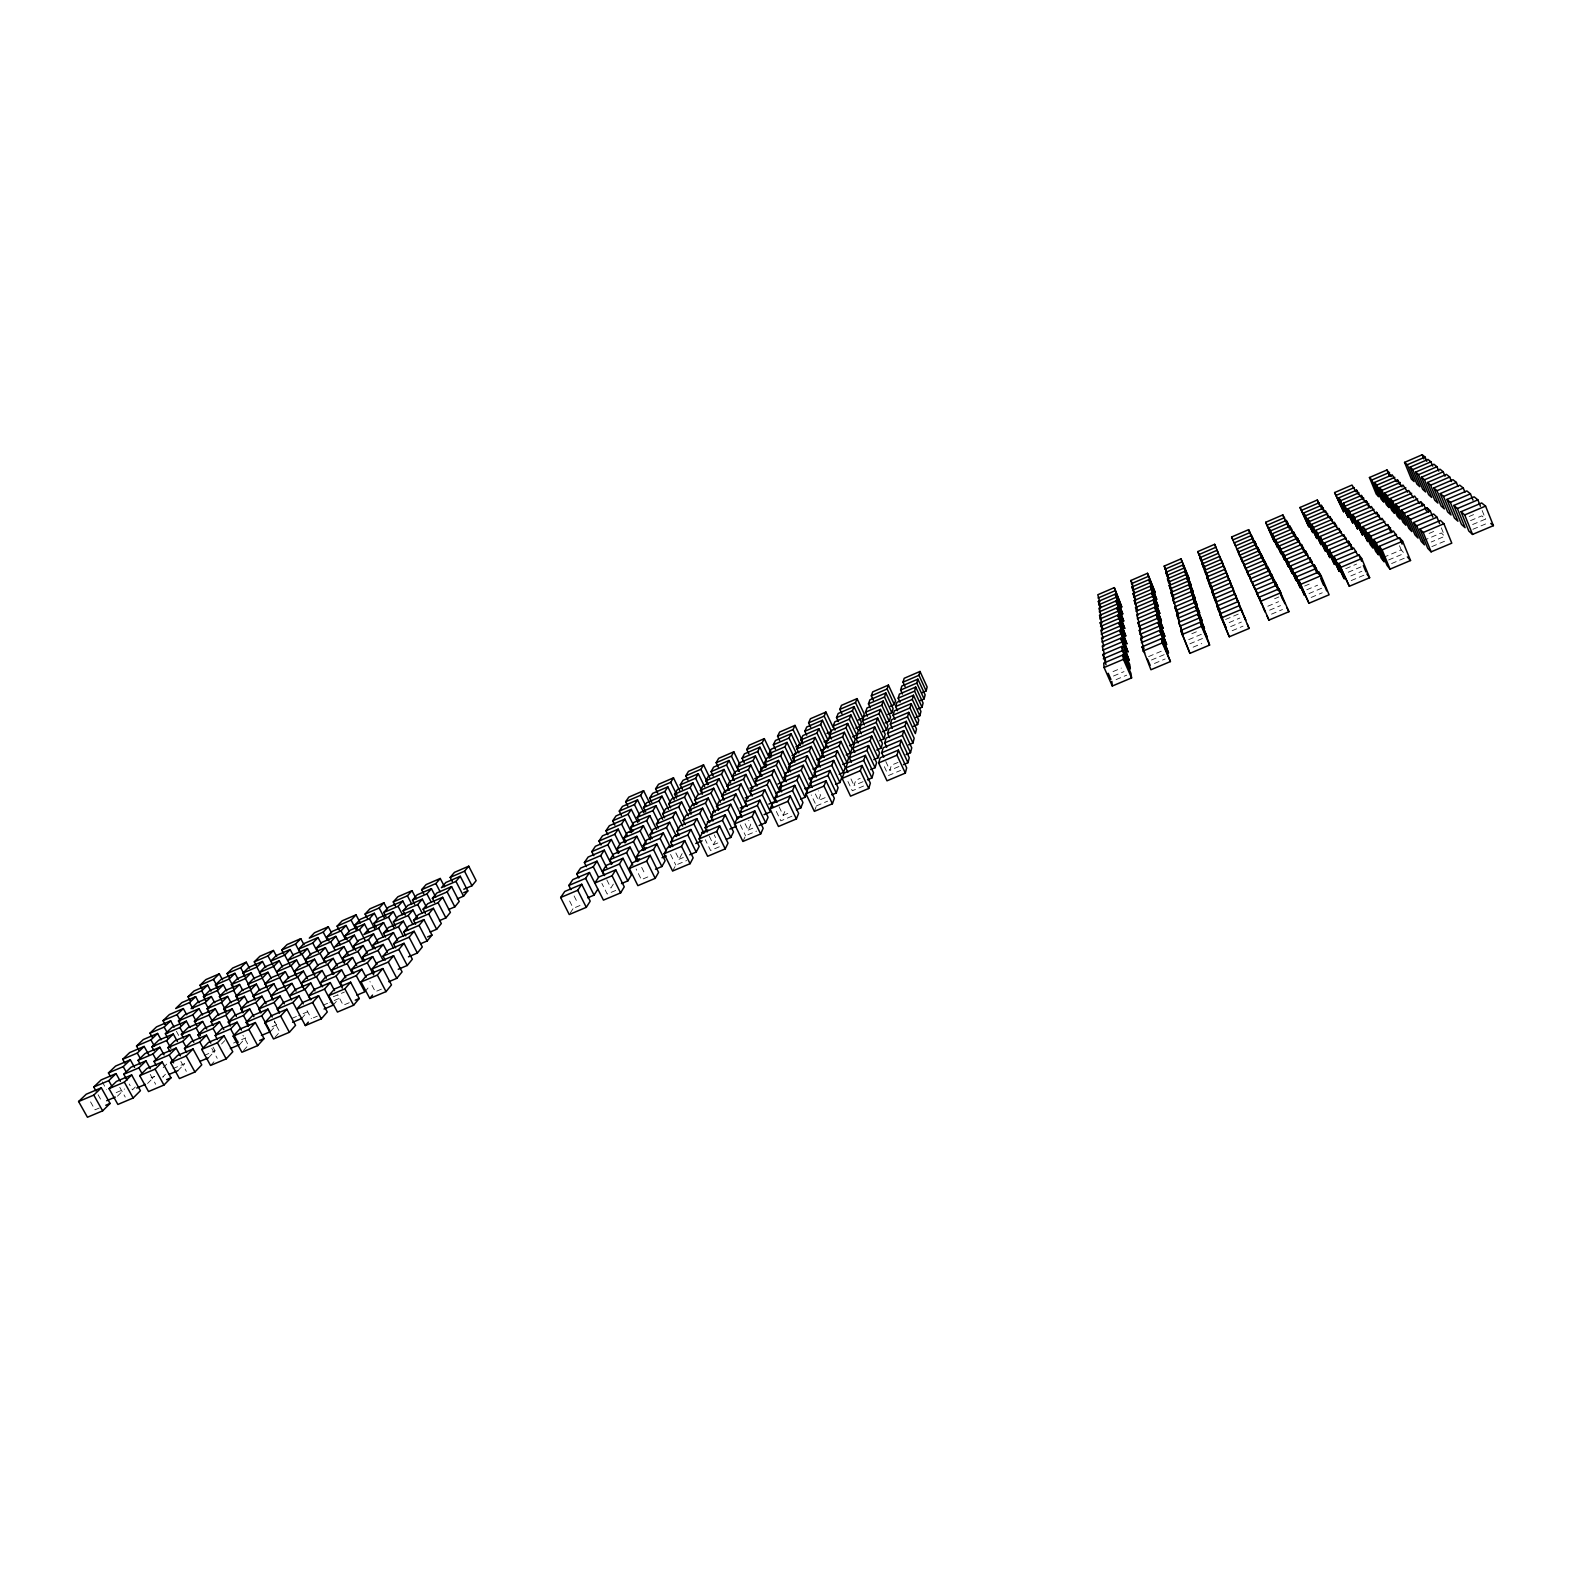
<?xml version="1.0" encoding="UTF-8"?>
<svg xmlns="http://www.w3.org/2000/svg" width="1572" height="1572" viewBox="0 0 1572 1572"><rect width="100%" height="100%" fill="white"/><g stroke="black" fill="none" stroke-linecap="round" stroke-linejoin="round"><path stroke-width="0.75" stroke-dasharray="5 3.75" d="M898.948 766.527L889.929 770.339L891.344 765.23L898.064 762.4M863.008 781.697L854.048 785.469L855.777 780.243L860.218 778.376M814.355 811.368L816.438 805.886L811.211 794.921M825.143 797.652L818.481 800.462L820.486 795.157L818.442 790.834M779.044 806.711L783.19 815.357L785.489 809.934M742.908 841.452L745.56 835.734L756.564 831.097M745.069 823.669L748.193 830.114L750.768 824.593L748.704 820.329M709.286 836.225L713.452 844.773L716.301 839.153L714.238 834.909M672.6 871.026L675.822 865.111L686.65 860.552M675.862 852.928L679.006 859.314L682.13 853.596M613.335 884.093L610.899 888.023L606.694 879.613M570.263 912.959L573.289 908.321L567.964 897.769M364.822 991.834L370.324 985.271M333.067 1005.215L338.786 998.593L329.845 1002.366M301.569 1018.518L307.503 1011.798L298.621 1015.551M275.061 1037.206L279.757 1031.979L274.334 1021.918M270.305 1031.704L276.456 1024.905L274.334 1020.955M243.522 1050.489L248.376 1045.203L242.933 1035.201M239.258 1044.791L245.645 1037.933L230.318 1044.398M210.53 1065.443L215.561 1060.098M208.467 1057.799L215.05 1050.843L212.927 1046.932M221.554 1044.005L224.757 1040.644M177.891 1070.689L184.69 1063.674L171.761 1069.137M165.453 1074.266L162.682 1077.095L167.025 1075.268M147.552 1083.481L154.567 1076.388L148.141 1079.099M163.174 1067.683L168.283 1062.534M135.31 1086.999L132.461 1089.848L129.199 1084.012M117.428 1096.195L123.206 1090.457M333.303 996.746L344.425 992.05M1191.792 633.752L1198.119 631.079M1225.571 619.486L1240.406 613.198M1274.558 598.775L1278.822 596.967M1304.622 586.061L1311.087 583.31M1345.75 568.671L1356.616 564.073M1429.105 533.419L1435.747 530.609M1469.113 516.5L1473.573 514.614M116.151 1092.619L124.64 1089.023M204.203 1055.441L215.05 1050.843M272.054 1026.771L276.456 1024.905M291.96 1018.361L296.401 1016.494M323.125 1005.196L327.605 1003.309M1113.035 671.598L1121.386 668.08M1148.601 656.585L1163.339 650.356M1188.687 639.647L1201.44 634.263M1229.147 622.571L1239.856 618.051M1267.798 606.242L1278.586 601.683M1306.764 589.775L1317.65 585.177M1348.265 572.247L1361.431 566.686M1383.498 557.372L1401.202 549.905L1404.268 553.383M1423.446 540.513L1441.308 532.967L1444.747 536.307L1431.227 542.006M1470.508 520.627L1481.767 515.871L1485.579 519.074L1471.254 525.107M679.006 859.314L683.309 857.487M713.452 844.773L717.795 842.946M748.193 830.114L754.737 827.363M783.19 815.357L789.792 812.567M1113.487 676.039L1124.019 671.598M1151.49 660.004L1164.243 654.62M1189.827 643.832L1202.678 638.409M1230.621 626.619L1241.428 622.06M1269.626 610.172L1280.512 605.574M1308.945 593.587L1322.131 588.026M1350.839 575.922L1361.902 571.245M1388.626 559.966L1402.028 554.327M99.311 1108.005L95.008 1109.812L89.525 1100.066M313.359 1017.831L317.328 1016.16M349.239 1002.72L343.227 1005.235L337.823 995.076M381.387 989.161L375.335 991.716L369.931 981.498M575.411 907.417L581.758 904.745M615.733 890.44L607.205 894.036L601.899 883.425M647.821 876.921L641.376 879.632L636.09 868.982M719.288 846.797L710.564 850.491L705.297 839.703M791.954 816.182L780.852 820.859L775.625 809.973M816.438 805.886L827.619 801.17M863.578 786.02L852.299 790.755L847.112 779.751M888.475 775.527L900.599 770.418M1116.081 679.635L1126.692 675.154M1154.438 663.482L1165.147 658.963M1193.128 647.173L1201.774 643.538M1232.134 630.745L1243.039 626.147M1271.493 614.161L1282.477 609.523M1311.166 597.439L1322.268 592.782M1351.213 580.579L1364.614 574.92M1391.574 563.562L1405.113 557.863M1431.856 546.604L1446.181 540.572M1472.925 529.292L1487.387 523.201M98.093 1094.76L101.355 1100.577M119.747 1087.274L125.229 1097.079M102.239 1081.831L106.542 1089.534M150.205 1074.403L155.667 1084.267M176.398 1031.271L178.677 1035.437M180.878 1061.434L186.341 1071.338M211.788 1048.367L217.231 1058.329M307.031 1010.58L311.374 1018.656M574.094 895.942L577.258 902.23M641.671 867.371L644.815 873.718M670.556 854.402L675.822 865.111M740.314 824.907L745.56 835.734M815.377 793.958L818.481 800.462M850.963 778.906L854.048 785.469M885.802 761.536L889.929 770.339M884.329 766.664L887.433 773.306M1399.493 545.72L1401.202 549.905M1441.308 527.819L1443.882 534.185M1482.16 510.527L1485.579 519.074"/><path stroke-width="1.5" d="M905.334 773.09L906.671 767.863L898.378 750.099L880.182 757.802L878.63 762.951L887.001 780.812L905.334 773.09L896.983 755.189L898.378 750.099M903.448 764.621L907.968 762.715L909.245 757.665L901.11 740.176L883.209 747.781L881.696 752.752L883.759 757.154M906.062 754.58L910.502 752.693L911.74 747.82L903.743 730.607L886.117 738.093L884.682 742.908L886.687 747.231M908.596 744.853L912.959 743.006L914.157 738.27L906.297 721.332L888.946 728.72L887.551 733.377L889.536 737.622M913.391 726.343L917.635 724.535L918.755 720.094L911.151 703.667L894.35 710.858L893.034 715.221L894.959 719.347M915.69 717.5L919.856 715.732L920.937 711.428L913.45 695.237L896.924 702.33L895.647 706.555L897.533 710.623M917.91 708.952L922.017 707.203L923.078 703.038L915.71 687.062L899.4 694.077L898.182 698.165L900.029 702.193M920.072 700.66L924.1 698.931L925.142 694.883L917.871 679.143L901.817 686.06L900.618 690.049L902.466 693.999M922.155 692.623L926.144 690.914L927.126 686.984L919.993 671.46L904.175 678.298L903.016 682.15L905.059 686.61M907.968 762.715L899.754 745.089L901.11 740.176M910.502 752.693L902.426 735.342L903.743 730.607M912.959 743.006L905.02 725.93L906.297 721.332M908.754 712.352L916.496 729.035L915.336 733.613L907.535 716.793L908.754 712.352L891.697 719.642L890.342 724.142L892.287 728.347M917.635 724.535L909.952 707.97L911.151 703.667M919.856 715.732L912.31 699.422L913.45 695.237M922.017 707.203L914.59 691.13L915.71 687.062M924.1 698.931L916.79 683.073L917.871 679.143M926.144 690.914L918.952 675.292L919.993 671.46M868.727 788.496L870.357 783.17L862.046 765.485L843.987 773.149L842.14 778.395L850.531 796.159L868.727 788.496L860.336 770.693L862.046 765.485M867.489 779.81L871.949 777.904L873.521 772.756L865.366 755.366L847.603 762.911L845.815 767.981L847.878 772.343M870.672 769.533L875.073 767.686L876.606 762.675L868.589 745.56L851.1 753.008L849.371 757.92L851.395 762.223M873.777 759.61L878.1 757.783L879.573 752.949L871.694 736.089L854.48 743.418L852.81 748.174L854.795 752.418M876.763 750.001L881.027 748.193L882.462 743.517L874.7 726.912L857.762 734.144L856.15 738.742L858.096 742.927M879.672 740.687L883.857 738.899L885.252 734.379L877.608 718.011L860.945 725.164L859.373 729.624L861.299 733.731M882.482 731.687L886.608 729.919L887.944 725.517L880.438 709.404L864.01 716.459L862.497 720.782L864.384 724.83M885.193 722.943L889.261 721.194L890.558 716.95L883.169 701.053L866.997 708.009L865.524 712.195L867.39 716.184M887.826 714.474L891.855 712.745L893.112 708.618L885.842 692.957L869.905 699.815L868.451 703.883L870.298 707.813M890.4 706.241L894.35 704.551L895.568 700.542L888.416 685.097L872.696 691.877L871.32 695.826L873.384 700.247M871.949 777.904L863.716 760.376L865.366 755.366M875.073 767.686L866.978 750.414L868.589 745.56M878.1 757.783L870.141 740.785L871.694 736.089M881.027 748.193L873.207 731.452L874.7 726.912M883.857 738.899L876.174 722.432L877.608 718.011M886.608 729.919L879.043 713.688L880.438 709.404M889.261 721.194L881.813 705.199L883.169 701.053M891.855 712.745L884.505 696.986L885.842 692.957M894.35 704.551L887.139 688.988L888.416 685.097M832.413 803.783L834.339 798.34L826.007 780.773L808.087 788.358L805.945 793.722L814.355 811.368L832.413 803.783L824.003 786.079L826.007 780.773M831.804 794.862L836.225 792.976L838.092 787.71L829.918 770.418L812.292 777.904L810.209 783.092L812.272 787.434M835.577 784.389L839.939 782.542L841.747 777.433L833.691 760.416L812.96 769.101M839.232 774.249L843.516 772.422L845.264 767.49L837.365 750.728L816.772 759.708M842.749 764.444L846.994 762.656L848.683 757.881L840.902 741.355L824.101 748.527L822.215 753.243L824.18 757.39M846.188 754.953L850.354 753.165L851.985 748.547L844.341 732.277L827.796 739.371L825.948 743.91L842.631 736.777L844.341 732.277M849.489 745.737L853.596 743.988L855.188 739.508L847.662 723.474L831.372 730.469L829.584 734.871L831.49 738.899M852.712 736.816L856.76 735.087L858.292 730.744L850.884 714.946L834.83 721.843L833.101 726.126L834.987 730.096M855.836 728.17L859.825 726.461L861.318 722.236L854.009 706.653L838.19 713.472L836.52 717.638L838.367 721.548M858.292 720.015L862.792 718.09L864.246 713.983L857.054 698.636L841.452 705.356L839.841 709.385L841.904 713.806M836.225 792.976L827.972 775.546L829.918 770.418M839.939 782.542L831.824 765.368L833.691 760.416M843.516 772.422L835.538 755.523L837.365 750.728M846.994 762.656L839.134 746.012L840.902 741.355M853.596 743.988L846.011 727.836L847.662 723.474M856.76 735.087L849.293 719.17L850.884 714.946M859.825 726.461L852.456 710.76L854.009 706.653M862.792 718.09L855.541 702.605L857.054 698.636M816.379 777.079L814.335 772.795L816.359 767.784M820.329 767.077L818.344 762.852L820.289 758.018M796.375 818.933L798.615 813.392L790.244 795.904L772.481 803.43L770.044 808.912L778.474 826.479L796.375 818.933L787.945 801.327L790.244 795.904M796.395 809.777L800.796 807.929L802.958 802.565L794.744 785.352L777.256 792.779L774.898 798.065L776.961 802.388M800.738 799.107L805.08 797.279L807.163 792.092L799.087 775.134L777.924 783.996M804.943 788.771L809.207 786.963L811.231 781.952L803.292 765.269L784.29 773.562M809.01 778.769L813.215 777L815.161 772.127L807.36 755.7L790.677 762.813L788.535 767.608L790.5 771.734M820.466 750.61L824.494 748.881L826.263 744.46M824.062 741.768L828.012 740.078L829.741 735.775L822.431 720.271L806.711 727.03L804.825 731.275L806.672 735.165M774.898 798.065L792.524 790.598L794.744 785.352M781.638 791.836L779.594 787.572L796.925 780.203L799.087 775.134M786.138 781.618L784.133 777.433L801.209 770.162L803.292 765.269M788.535 767.608L805.336 760.435L807.36 755.7M809.344 751.023L811.309 746.425L818.973 762.617L817.086 767.332L809.344 751.023L792.799 758.097L794.744 762.165M813.235 741.886L815.121 737.445L822.687 753.401L820.839 757.959L813.235 741.886L796.925 748.881L798.831 752.89M802.82 743.89L800.934 739.94L816.988 733.043L818.835 728.72L827.894 747.997M804.825 731.275L820.643 724.456L822.431 720.271M810.661 727.247L808.598 722.865L824.18 716.125L825.929 712.057L833.121 727.345M760.652 833.966L763.167 828.306L754.796 810.936L737.17 818.403L734.438 823.964L742.908 841.452L760.652 833.966L752.202 816.457L754.796 810.936M759.099 825.516L765.662 822.745L768.099 817.283L759.846 800.168L742.515 807.536L739.862 812.921L741.945 817.224M775.527 792.995L779.692 791.227L781.166 787.926M785.509 778.179L784.074 781.382L776.313 765.151L778.513 760.455L786.216 776.568M789.714 768.728L788.319 771.832L780.695 755.837L782.836 751.298L790.402 767.175M788.456 764.287L792.445 762.577L794.469 758.058L787.002 742.397L771.184 749.215L769.003 753.656L770.87 757.586M795.904 746.779L800.325 744.892L802.231 740.628L795 725.399L779.633 732.041L777.57 736.227L779.653 740.608M779.594 787.572L781.893 782.463M784.133 777.433L786.354 772.481M792.799 758.097L794.882 753.46L811.309 746.425M796.925 748.881L798.949 744.381L815.121 737.445M800.934 739.94L802.899 735.578L818.835 728.72M808.598 722.865L810.425 718.738L825.929 712.057M739.862 812.921L757.35 805.512L759.846 800.168M747.152 806.475L745.108 802.231L762.322 794.921L764.739 789.753L772.835 806.613M752.202 796.061L750.198 791.895L767.136 784.683L769.494 779.673L777.452 796.277M757.095 785.98L755.13 781.874L771.793 774.76L774.072 769.926L781.893 786.275M769.003 753.656L784.939 746.818L787.002 742.397M775.468 749.255L773.345 744.814L789.046 738.054L791.07 733.77L797.358 746.995M777.57 736.227L793.054 729.565L795 725.399M725.223 848.88L728.033 843.123L719.622 825.831L702.134 833.239L699.108 838.917L707.616 856.288L725.223 848.88L716.734 831.47L719.622 825.831M726.461 839.291L730.784 837.463L733.495 831.883L725.242 814.866L708.029 822.176L705.101 827.658L707.203 831.942M760.652 768.924L765.092 767.018L766.547 764.031M745.108 802.231L747.683 797.024M750.198 791.895L752.674 786.845M755.13 781.874L757.527 777L774.072 769.926M761.831 776.234L759.885 772.186L762.223 767.45L778.513 760.455M766.429 766.763L764.523 762.774L766.763 758.195L782.836 751.298M773.345 744.814L775.468 740.491L791.07 733.77M705.101 827.658L722.452 820.309L725.242 814.866M712.961 820.997L710.917 816.772L727.974 809.521L730.685 804.255L737.779 818.933M718.542 810.386L716.518 806.24L733.338 799.087L735.932 793.998L742.927 808.44M723.945 800.128L721.961 796.041L738.506 788.967L741.041 784.035L747.899 798.281M729.172 790.185L727.227 786.157L743.536 779.181L745.973 774.407L752.733 788.417M734.242 780.537L732.336 776.568L748.39 769.691L750.768 765.053L757.409 778.887M739.174 771.204L737.288 767.293L753.106 760.494L755.425 755.994L761.948 769.612M744.204 762.675L742.082 758.274L757.684 751.554L759.924 747.191L766.232 760.357M762.125 742.888L764.306 738.644L771.538 753.794L769.435 758.136L762.125 742.888L746.759 749.51L748.842 753.872M690.069 863.676L693.154 857.821L684.724 840.627L667.393 847.976L664.072 853.753L672.6 871.026L690.069 863.676L681.56 846.345L684.724 840.627M689.754 854.775L696.2 852.044L699.186 846.384L690.894 829.466L673.838 836.697L670.635 842.297L672.718 846.542M710.917 816.772L713.747 811.466M716.518 806.24L719.269 801.111L735.932 793.998M721.961 796.041L724.613 791.07L741.041 784.035M727.227 786.157L729.801 781.323L745.973 774.407M732.336 776.568L734.831 771.891L750.768 765.053M737.288 767.293L739.705 762.734L755.425 755.994M742.082 758.274L744.44 753.853L759.924 747.191M746.759 749.51L749.038 745.246L764.306 738.644M670.635 842.297L687.829 834.987L690.894 829.466M679.025 835.4L676.962 831.215L693.9 824.003L696.868 818.658L704.001 833.239M685.137 824.612L683.113 820.486L699.776 813.372L702.645 808.185L709.66 822.569M691.032 814.158L689.047 810.091L705.474 803.076L708.245 798.065L715.142 812.213M696.769 804.039L694.804 800.03L710.996 793.113L713.688 788.24L720.448 802.192M702.311 794.214L700.385 790.264L716.341 783.446L718.954 778.71L725.616 792.465M707.695 784.703L705.808 780.812L721.509 774.053L724.044 769.474L730.607 783.033M713.177 776.018L711.055 771.616L726.539 764.955L729.015 760.514L735.323 773.601M718.247 767.038L716.164 762.715L731.432 756.132L733.81 751.809L740.039 764.719M655.21 878.355L658.57 872.381L650.12 855.286L632.907 862.576L629.331 868.451L637.878 885.645L655.21 878.355L646.662 861.122L650.12 855.286M655.485 869.218L661.871 866.526L665.133 860.768L656.821 843.928L639.883 851.12L636.424 856.799L638.527 861.024M676.962 831.215L680.067 825.811L696.868 818.658M683.113 820.486L686.099 815.239L702.645 808.185M689.047 810.091L691.955 805.021L708.245 798.065M694.804 800.03L697.614 795.118L713.688 788.24M700.385 790.264L703.116 785.509L718.954 778.71M705.808 780.812L708.461 776.175L724.044 769.474M711.055 771.616L713.629 767.136L729.015 760.514M716.164 762.715L718.659 758.352L733.81 751.809M636.424 856.799L653.5 849.568L656.821 843.928M645.365 849.686L643.302 845.52L660.102 838.387L663.325 832.924L670.458 847.446M651.967 838.721L649.943 834.614L666.489 827.56L669.613 822.274L676.628 836.579M658.373 828.09L656.389 824.042L672.698 817.086L675.705 811.958L682.621 826.047M664.583 817.794L662.637 813.805L678.691 806.927L681.619 801.975L688.418 815.848M670.615 807.792L668.69 803.862L684.508 797.083L687.357 792.268L694.038 805.964M676.451 798.104L674.545 794.233L690.147 787.533L692.918 782.856L698.282 793.88M682.386 789.242L680.244 784.88L695.63 778.258L698.302 773.738L704.649 786.766M687.888 780.105L685.785 775.802L700.935 769.278L703.549 764.876L709.778 777.727M570.931 889.654L568.828 885.468L572.817 879.613L589.48 872.519L603.432 900.127L620.606 892.896L624.261 886.844L615.772 869.847L598.716 877.078L594.864 883.032L612.058 875.761L615.772 869.847M621.49 883.562L627.837 880.89L631.355 875.034L623.023 858.273L606.222 865.425L602.489 871.202L604.591 875.408M643.302 845.52L646.642 840.018L663.325 832.924M649.943 834.614L653.186 829.289L669.613 822.274M656.389 824.042L659.533 818.874L675.705 811.958M662.637 813.805L665.683 808.794L681.619 801.975M668.69 803.862L671.637 799.008L687.357 792.268M674.545 794.233L677.414 789.517L692.918 782.856M680.244 784.88L683.034 780.302L698.302 773.738M685.785 775.802L688.477 771.361L703.549 764.876M602.489 871.202L619.427 864.01L623.023 858.273M611.96 863.873L609.877 859.727L626.56 852.653L630.038 847.092L637.191 861.535M619.073 852.712L617.049 848.644L633.457 841.629L636.837 836.265L643.872 850.491M625.97 841.904L623.966 837.876L640.158 830.979L643.42 825.772L650.336 839.782M632.651 831.431L630.686 827.462L646.623 820.643L649.806 815.593L656.605 829.407M639.136 821.272L637.21 817.361L652.911 810.621L655.976 805.729L662.677 819.346M645.699 811.958L643.518 807.556L659.002 800.914L661.989 796.159L668.454 809.325M651.79 802.388L649.649 798.045L664.917 791.482L667.825 786.865L674.172 799.834M657.725 793.094L655.603 788.81L670.674 782.325L673.484 777.845L679.733 790.637M586.297 907.339L590.207 901.188L581.699 884.27L564.78 891.442L560.654 897.514L569.241 914.511L586.297 907.339L577.73 890.283L581.699 884.27M587.751 897.789L594.059 895.136L597.832 889.182M609.877 859.727L613.493 854.146L630.038 847.092M617.049 848.644L620.527 843.221L636.837 836.265M623.966 837.876L627.366 832.629L643.42 825.772M630.686 827.462L633.968 822.372L649.806 815.593M637.21 817.361L640.394 812.429L655.976 805.729M643.518 807.556L646.623 802.761L661.989 796.159M649.649 798.045L652.655 793.388L667.825 786.865M655.603 788.81L658.53 784.29L673.484 777.845M568.828 885.468L585.629 878.355L589.48 872.519M578.81 877.962L576.728 873.836L593.273 866.801L597.006 861.161L604.179 875.525M586.415 866.604L584.391 862.556L600.681 855.6L604.296 850.138L611.351 864.286M593.803 855.62L591.799 851.631L607.853 844.773L611.351 839.468L618.287 853.419M600.956 844.97L598.991 841.04L614.809 834.26L618.209 829.132L625.027 842.867M607.892 834.653L605.947 830.763L621.549 824.082L624.85 819.091L631.551 832.649M614.888 825.182L612.707 820.8L628.093 814.198L631.296 809.364L637.76 822.451M621.431 815.455L619.289 811.113L634.44 804.589L637.544 799.912L643.911 812.822M627.759 805.984L625.656 801.72L640.61 795.275L643.616 790.716L649.884 803.469M576.728 873.836L580.579 868.137L597.006 861.161M584.391 862.556L588.125 857.054L604.296 850.138M591.799 851.631L595.415 846.286L611.351 839.468M598.991 841.04L602.489 835.852L618.209 829.132M605.947 830.763L609.366 825.732L624.85 819.091M612.707 820.8L616.028 815.927L631.296 809.364M619.289 811.113L622.492 806.397L637.544 799.912M625.656 801.72L628.78 797.142L643.616 790.716M386.044 991.598L391.467 984.917L382.861 968.529L366.708 975.367L361.069 981.969L369.774 998.436L386.044 991.598L377.339 975.092L382.861 968.529M388.795 981.714L396.812 978.334L402.078 971.869L393.609 955.717L377.693 962.477L372.23 968.863L374.372 972.93M398.227 969.295L407.246 965.483L412.336 959.215L404.024 943.298L388.343 949.979L383.057 956.169L385.16 960.178M408.465 956.817L417.366 953.045L422.298 946.953L414.124 931.272L398.659 937.855L393.531 943.868L395.594 947.818M420.589 943.77L427.152 940.96L431.946 935.065L423.909 919.6L408.661 926.124L403.69 931.941L405.733 935.831M430.178 932.019L436.662 929.268L441.319 923.53L433.4 908.282L418.368 914.727L413.554 920.386L415.539 924.218M439.492 920.622L445.898 917.891L450.398 912.35L442.636 897.298L427.8 903.664L423.123 909.147L425.364 913.47M448.531 909.559L454.839 906.867L459.221 901.483L451.577 886.628L436.937 892.916L432.398 898.26L434.599 902.505M457.314 898.83L463.544 896.158L467.808 890.911L460.282 876.272L445.839 882.482L441.418 887.669L455.959 881.401L460.282 876.272M463.799 889.261L471.993 885.743L476.139 880.654L468.731 866.192L454.465 872.342L450.182 877.373L452.323 881.519M369.774 998.436L372.564 995.076M353.582 1005.255L359.241 998.495L350.615 982.186L334.581 988.985L328.705 995.666L337.43 1012.054L353.582 1005.255L344.858 988.827L350.615 982.186M372.23 968.863L388.284 962.064L393.609 955.717M383.057 956.169L398.856 949.449L404.024 943.298M393.531 943.868L409.113 937.226L414.124 931.272M403.69 931.941L419.056 925.397L423.909 919.6M413.554 920.386L428.704 913.902L433.4 908.282M423.123 909.147L438.057 902.741L442.636 897.298M432.398 898.26L447.136 891.913L451.577 886.628M450.182 877.373L464.526 871.202L468.731 866.192M303.258 1003.84L298.994 995.901L292.981 1002.484L305.341 1025.553L321.356 1018.813L327.271 1011.975L318.605 995.744L302.708 1002.484L296.597 1009.263L312.632 1002.484L318.605 995.744M342.5 986.43L340.358 982.402L356.274 975.642L361.835 969.197L366.08 977.234M353.72 973.52L351.617 969.531L367.317 962.87L372.702 956.621L376.867 964.54M364.625 961.003L362.543 957.073L378.007 950.49L383.234 944.438L387.341 952.239M375.177 948.859L373.154 944.988L388.382 938.484L393.472 932.609L397.5 940.311M385.415 937.089L383.43 933.277L398.463 926.832L403.375 921.133L407.914 929.818M395.633 926.183L393.393 921.899L408.229 915.533L413.004 910.011L417.464 918.559M405.281 915.081L403.08 910.836L417.72 904.568L422.357 899.184L426.739 907.634M414.654 904.293L412.493 900.108L426.936 893.898L431.435 888.691L435.739 897.023M423.772 893.82L421.63 889.693L435.876 883.543L440.258 878.473L444.503 886.706M305.341 1025.553L308.348 1022.114M340.358 982.402L346.036 975.917L361.835 969.197M351.617 969.531L357.139 963.263L372.702 956.621M362.543 957.073L367.887 950.981L383.234 944.438M373.154 944.988L378.321 939.093L393.472 932.609M383.43 933.277L388.441 927.539L403.375 921.133M393.393 921.899L398.266 916.338L413.004 910.011M403.08 910.836L407.816 905.433L422.357 899.184M412.493 900.108L417.091 894.861L431.435 888.691M421.63 889.693L426.11 884.584L440.258 878.473M289.386 1032.273L295.536 1025.337L286.851 1009.204L271.072 1015.885L264.744 1022.743L273.508 1038.954L289.386 1032.273L280.641 1016.023L286.851 1009.204M310.843 999.831L308.702 995.823L324.5 989.122L330.297 982.598L334.541 990.596M322.535 986.764L320.433 982.795L335.995 976.173L341.615 969.865L345.801 977.745M333.873 974.09L331.79 970.179L347.137 963.636L352.6 957.505L356.687 965.287M344.858 961.789L342.814 957.938L357.944 951.473L363.23 945.538L367.278 953.202M355.803 950.412L353.504 946.069L368.438 939.683L373.566 933.906L378.105 942.552M383.588 922.626L368.968 928.914L363.879 934.534L378.616 928.227L383.588 922.626L388.048 931.155M376.18 927.578L373.959 923.353L388.5 917.105L393.334 911.662L396.616 917.969M385.926 916.653L383.765 912.487L398.089 906.317L402.786 901.031L406.028 907.24M395.417 906.022L393.275 901.915L407.423 895.804L412.002 890.676L416.246 898.87M308.702 995.823L314.616 989.26L330.297 982.598M320.433 982.795L326.151 976.448L341.615 969.865M331.79 970.179L337.351 964.009L352.6 957.505M342.814 957.938L348.198 951.964L363.23 945.538M353.504 946.069L358.73 940.272L373.566 933.906M373.959 923.353L378.891 917.871L393.334 911.662M383.765 912.487L388.539 907.162L402.786 901.031M393.275 901.915L397.932 896.747L412.002 890.676M257.67 1045.616L264.037 1038.601L255.352 1022.547L239.671 1029.188L233.128 1036.125L241.892 1052.257L257.67 1045.616L248.907 1029.444L255.352 1022.547M310.765 982.991L295.418 989.535L289.464 995.96L304.929 989.397L310.765 982.991L314.95 990.832M303.337 987.078L301.274 983.188L316.503 976.703L322.162 970.494L326.269 978.216M314.754 974.62L312.71 970.789L327.742 964.383L333.225 958.37L337.273 965.994M326.111 963.086L323.812 958.782L338.628 952.436L343.954 946.599L348.512 955.187M354.388 935.163L339.866 941.392L334.581 947.11L349.22 940.842L354.388 935.163L357.728 941.53M347.274 939.977L345.054 935.772L359.477 929.583L364.507 924.061L368.909 932.432M357.394 928.914L355.213 924.768L369.459 918.638L374.352 913.273L377.594 919.463M367.259 918.146L365.097 914.059L379.166 908.007L383.902 902.8L387.105 908.911M279.443 1013.134L277.301 1009.145L283.432 1002.504L298.994 995.901M301.274 983.188L307.031 976.939L322.162 970.494M312.71 970.789L318.291 964.736L333.225 958.37M323.812 958.782L329.236 952.907L343.954 946.599M345.054 935.772L350.163 930.231L364.507 924.061M355.213 924.768L360.204 919.365L374.352 913.273M365.097 914.059L369.951 908.812L383.902 902.8M226.191 1058.86L232.774 1051.766L224.069 1035.81L208.526 1042.393L201.747 1049.408L210.53 1065.443L226.191 1058.86L217.408 1042.767L224.069 1035.81M248.278 1026.339L246.136 1022.37L261.679 1015.767L267.928 1009.086L272.192 1017.005M260.854 1012.938L258.732 1009.028L274.078 1002.504L280.13 996.039L284.316 1003.84M273.037 999.969L270.954 996.098L286.084 989.653L291.96 983.384L296.067 991.067M303.435 971.103L288.619 977.43L282.822 983.561L297.737 977.195L303.435 971.103L307.483 978.688M296.617 975.681L294.318 971.398L309.036 965.09L314.557 959.175L317.976 965.601M307.739 963.813L305.499 959.588L320.02 953.359L325.384 947.621L328.745 953.949M318.566 952.298L316.345 948.113L330.67 941.942L335.877 936.362L340.279 944.693M329.059 941.078L326.878 936.951L341.026 930.879L346.095 925.456L349.338 931.607M339.277 930.192L337.115 926.124L351.087 920.092L356.019 914.825L360.283 922.941M246.136 1022.37L252.483 1015.65L267.928 1009.086M258.732 1009.028L264.902 1002.523L280.13 996.039M270.954 996.098L276.927 989.79L291.96 983.384M294.318 971.398L299.938 965.444L314.557 959.175M305.499 959.588L310.961 953.811L325.384 947.621M316.345 948.113L321.651 942.493L335.877 936.362M326.878 936.951L332.046 931.508L346.095 925.456M337.115 926.124L342.146 920.819L356.019 914.825M194.948 1072.006L201.747 1064.853L193.042 1048.956L177.597 1055.48L170.601 1062.574L179.424 1078.549L194.948 1072.006L186.144 1056.011L193.042 1048.956M217.349 1039.446L215.207 1035.476L230.632 1028.933L237.097 1022.173L241.381 1030.053M230.357 1025.907L228.235 1021.997L243.464 1015.532L249.732 1008.969L253.917 1016.73M242.953 1012.761L240.87 1008.929L255.882 1002.523L261.974 996.176L266.1 1003.82M255.195 1000.028L253.131 996.235L267.947 989.908L273.842 983.738L277.32 990.222M267.338 988.198L265.039 983.915L279.659 977.666L285.377 971.692L288.796 978.059M296.577 959.981L282.253 966.112L276.593 971.968L291.017 965.778L296.577 959.981L299.938 966.269M307.464 948.604L293.316 954.676L287.814 960.354L302.06 954.243L307.464 948.604L310.765 954.813M300.92 953.182L298.719 949.075L312.789 943.023L318.035 937.541L321.278 943.672M328.312 926.792L314.518 932.727L309.33 938.111L323.203 932.117L328.312 926.792L331.515 932.844M215.207 1035.476L221.77 1028.697L237.097 1022.173M228.235 1021.997L234.601 1015.414L249.732 1008.969M240.87 1008.929L247.059 1002.523L261.974 996.176M253.131 996.235L259.144 990.026L273.842 983.738M265.039 983.915L270.856 977.902L285.377 971.692M298.719 949.075L304.064 943.554L318.035 937.541M163.94 1085.053L170.975 1077.822L162.23 1062.004L146.923 1068.488L139.712 1075.661L148.534 1091.538L163.94 1085.053L155.117 1069.137L162.23 1062.004M186.655 1052.454L184.494 1048.504L199.821 1042L206.502 1035.182L210.786 1043.002M200.076 1038.758L197.954 1034.867L213.065 1028.442L219.549 1021.82L223.755 1029.542M213.104 1025.475L211.002 1021.643L225.916 1015.296L232.204 1008.87L236.331 1016.494M226.014 1013.134L223.676 1008.811L238.374 1002.543L244.466 996.294L247.963 1002.74M238.276 1000.617L235.977 996.353L250.479 990.163L256.393 984.092L259.812 990.458M250.164 988.474L247.904 984.269L262.229 978.138L267.967 972.243L271.347 978.511M261.738 976.664L259.498 972.518L273.626 966.446L279.226 960.728L282.528 966.918M290.152 949.547L276.279 955.521L270.777 961.101L284.728 955.108L290.152 949.547L293.414 955.658M283.884 954.047L281.722 949.999L295.497 944.065L300.783 938.661L303.986 944.693M184.494 1048.504L191.273 1041.647L206.502 1035.182M197.954 1034.867L204.537 1028.206L219.549 1021.82M211.002 1021.643L217.388 1015.178L232.204 1008.87M223.676 1008.811L229.866 1002.543L244.466 996.294M235.977 996.353L241.97 990.281L256.393 984.092M247.904 984.269L253.74 978.354L267.967 972.243M259.498 972.518L265.177 966.78L279.226 960.728M281.722 949.999L287.087 944.576L300.783 938.661M133.168 1098.003L140.419 1090.693L131.655 1074.953L116.466 1081.398L109.038 1088.63L117.88 1104.448L133.168 1098.003L124.345 1082.165L131.655 1074.953M156.198 1065.344L154.017 1061.434L169.226 1054.989L176.123 1048.072L180.407 1055.873M170.031 1051.511L167.909 1047.659L182.902 1041.273L189.583 1034.572L193.788 1042.256M183.452 1038.09L181.369 1034.278L196.166 1027.97L202.631 1021.466L206.777 1029.051M196.775 1025.592L194.417 1021.309L209.017 1015.08L215.305 1008.772L218.803 1015.178M209.41 1012.958L207.091 1008.713L221.514 1002.543L227.606 996.432L231.045 1002.759M221.672 1000.657L219.412 996.491L233.639 990.38L239.573 984.445L242.933 990.674M233.599 988.729L231.379 984.603L245.409 978.57L251.186 972.793L254.487 978.943M245.193 977.136L242.992 973.048L256.865 967.094L262.465 961.475L265.727 967.546M256.472 965.856L254.31 961.828L267.987 955.933L273.449 950.471L276.652 956.464M102.632 1110.854L110.079 1103.465L101.315 1087.804L86.244 1094.21L78.6 1101.52L87.443 1117.24L102.632 1110.854L93.789 1095.094L101.315 1087.804M154.017 1061.434L161.012 1054.498L176.123 1048.072M167.909 1047.659L174.689 1040.919L189.583 1034.572M181.369 1034.278L187.933 1027.754L202.631 1021.466M194.417 1021.309L200.803 1014.962L215.305 1008.772M207.091 1008.713L213.301 1002.563L227.606 996.432M219.412 996.491L225.425 990.498L239.573 984.445M231.379 984.603L237.234 978.786L251.186 972.793M242.992 973.048L248.69 967.409L262.465 961.475M254.31 961.828L259.832 956.326L273.449 950.471M127.037 1080.102L123.775 1074.266L138.867 1067.86L145.96 1060.884L150.264 1068.646M140.203 1064.185L138.061 1060.334L152.956 1054.006L159.833 1047.227L164.058 1054.891M154.017 1050.607L151.934 1046.814L166.612 1040.566L173.293 1034.003L177.44 1041.529M167.732 1037.992L165.374 1033.708L179.876 1027.518L186.361 1021.152L189.858 1027.518M180.741 1025.199L178.442 1020.975L192.747 1014.864L199.035 1008.674L202.474 1014.962M211.355 996.55L197.325 1002.563L191.116 1008.615L205.244 1002.563L211.355 996.55L214.735 1002.759M205.677 1000.716L203.436 996.609L217.388 990.615L223.322 984.76L226.643 990.91M217.624 988.985L215.403 984.937L229.178 979.002L234.955 973.323L238.237 979.376M229.217 977.568L227.056 973.579L240.654 967.704L246.273 962.182L249.496 968.155M123.775 1074.266L130.967 1067.25L145.96 1060.884M138.061 1060.334L145.056 1053.535L159.833 1047.227M151.934 1046.814L158.693 1040.212L173.293 1034.003M165.374 1033.708L171.957 1027.302L186.361 1021.152M178.442 1020.975L184.828 1014.746L199.035 1008.674M203.436 996.609L209.469 990.733L223.322 984.76M215.403 984.937L221.279 979.218L234.955 973.323M227.056 973.579L232.754 968.018L246.273 962.182M95.931 1090.87L93.75 1086.999L108.743 1080.652L116.033 1073.597L120.337 1081.3M110.59 1076.741L108.448 1072.929L123.225 1066.641L130.319 1059.803L134.544 1067.408M124.797 1063.045L122.695 1059.273L137.295 1053.063L144.152 1046.421L148.908 1055.008M138.886 1050.273L136.528 1046.028L150.932 1039.878L157.593 1033.433L161.11 1039.78M152.287 1037.363L149.969 1033.158L164.176 1027.086L170.66 1020.817L174.099 1027.086M165.296 1024.806L163.016 1020.66L177.047 1014.647L183.334 1008.576L186.714 1014.746M195.655 996.668L181.9 1002.582L175.691 1008.517L189.544 1002.582L195.655 996.668L198.996 1002.759M190.212 1000.755L188.011 996.727L201.688 990.832L207.642 985.094L210.923 991.107M202.159 989.22L199.998 985.251L213.497 979.415L219.294 973.834L222.517 979.769M93.75 1086.999L101.158 1079.905L116.033 1073.597M108.448 1072.929L115.621 1066.052L130.319 1059.803M122.695 1059.273L129.67 1052.592L144.152 1046.421M136.528 1046.028L143.307 1039.544L157.593 1033.433M149.969 1033.158L156.532 1026.87L170.66 1020.817M163.016 1020.66L169.403 1014.549L183.334 1008.576M188.011 996.727L194.044 990.95L207.642 985.094M199.998 985.251L205.873 979.611L219.294 973.834M1114.293 587.633L1121.76 606.969L1114.293 587.633L1097.787 594.747L1099.83 602.076M1133.176 587.712L1130.877 580.481L1147.501 573.289L1155.204 592.624L1147.501 573.289M1168.507 577.297L1164.204 566.097L1180.965 558.866L1188.904 578.182L1180.965 558.866M1204.977 568.868L1197.785 551.595L1214.665 544.305L1228.027 576.413M1241.31 559.357L1242.725 562.481L1231.603 536.995L1248.62 529.666L1257.698 549.905M1265.696 522.297L1274.224 541.574L1265.696 522.297L1282.831 514.909L1288.883 527.976M1300.024 507.481L1308.808 526.738L1300.024 507.481L1317.277 500.034L1321.875 508.896M1334.608 492.567L1343.647 511.784L1334.608 492.567L1351.999 485.06L1356.007 491.761M1369.448 477.515L1371.884 480.01L1378.742 496.732L1376.266 494.119L1369.448 477.515L1386.976 469.969L1391.259 476.591M1404.562 462.384L1407.274 464.742L1414.112 481.563L1411.342 479.047L1404.562 462.384L1422.208 454.76L1425.077 457.079L1426.767 461.284M839.841 709.385L855.541 702.605M871.32 695.826L887.139 688.988M903.016 682.15L918.952 675.292M1098.062 598.048L1114.705 590.875M1131.408 583.684L1148.169 576.452M1165.009 569.202L1181.889 561.911M1198.847 554.602L1215.863 547.272L1214.665 544.305M1250.074 532.515L1232.939 539.903L1231.603 536.995M1267.287 525.107L1284.56 517.66M1301.891 510.173L1319.281 502.686M1336.75 495.16L1354.278 487.595M1371.884 480.01L1389.55 472.386M1407.274 464.742L1425.077 457.079M1100.439 608.895L1098.356 601.408L1115.138 594.196L1122.722 613.886L1115.138 594.196M1134.316 594.334L1131.958 586.946L1148.857 579.655L1156.697 599.325L1148.857 579.655M1170.197 583.782L1165.815 572.346L1182.832 565.016L1190.908 584.686L1182.832 565.016M1199.927 557.667L1217.082 550.279L1218.3 553.324L1201.028 560.772L1199.927 557.667L1208.121 577.317L1206.982 574.075M1268.899 527.956L1277.604 547.567L1268.899 527.956L1286.309 520.45L1290.75 529.567M1303.797 512.924L1312.738 532.515L1303.797 512.924L1321.325 505.359L1325.157 512.315M1338.931 497.793L1348.147 517.345L1338.931 497.793L1356.616 490.169L1360.704 497.027M1374.341 482.525L1376.856 485.1L1383.812 502.077L1381.257 499.385L1374.341 482.525L1392.163 474.862L1396.545 481.622M1410.025 467.159L1412.835 469.615L1419.771 486.672L1416.903 484.097L1410.025 467.159L1427.985 459.437L1430.933 461.814L1432.662 466.098M836.52 717.638L852.456 710.76M868.451 703.883L884.505 696.986M900.618 690.049L916.79 683.073M1098.651 604.827L1115.55 597.537M1132.528 590.247L1149.545 582.917M1166.64 575.568L1183.795 568.18M1253.081 538.371L1235.651 545.857L1234.295 542.871L1251.567 535.423L1259.251 552.951M1270.549 530.845L1288.097 523.28M1305.723 515.714L1323.408 508.09M1341.152 500.466L1358.974 492.783M1376.856 485.1L1394.816 477.357M1412.835 469.615L1430.933 461.814M1115.982 600.956L1123.705 620.999L1115.982 600.956L1098.946 608.285L1101.088 615.929M1135.475 601.172L1133.078 593.607L1150.252 586.218L1158.21 606.261L1150.252 586.218M1171.946 590.483L1167.485 578.81L1184.777 571.383L1192.991 591.386L1184.777 571.383M1211.678 587.299L1202.128 563.916L1219.558 556.429L1233.548 590.07L1232.134 586.572M1237.046 548.903L1254.594 541.358L1256.166 544.403L1238.461 552.008L1237.046 548.903L1248.64 575.49L1247.127 572.169M1272.22 533.773L1281.082 553.737L1272.22 533.773L1289.924 526.168L1295.328 537.604M1307.688 518.544L1316.805 538.469L1307.688 518.544L1325.51 510.88L1329.421 517.974M1343.412 503.178L1352.785 523.103L1343.412 503.178L1361.372 495.455L1365.577 502.45M1379.41 487.693L1381.985 490.346L1389.059 507.599L1386.425 504.808L1379.41 487.693L1397.508 479.912L1402.008 486.829M1415.684 472.091L1418.573 474.626L1425.608 491.977L1422.66 489.305L1415.684 472.091L1433.919 464.251L1436.985 466.727L1438.734 471.069M833.101 726.126L849.293 719.17M865.524 712.195L881.813 705.199M898.182 698.165L914.59 691.13M1099.26 611.803L1116.434 604.414M1133.667 597.026L1150.959 589.579M1168.33 582.131L1185.76 574.645M1203.268 567.119L1220.815 559.573M1273.929 536.759L1291.771 529.096M1309.673 521.413L1327.652 513.69M1345.691 505.929L1363.808 498.147M1381.985 490.346L1400.259 482.506M1418.573 474.626L1436.985 466.727M1101.736 623.2L1099.575 615.359L1116.867 607.932L1124.727 628.348L1116.867 607.932M1137.617 610.329L1134.257 600.484L1151.687 592.998L1159.782 613.394L1151.687 592.998M1173.753 597.38L1169.195 585.491L1186.762 577.946L1195.133 598.323L1186.762 577.946M1259.349 550.632L1257.738 547.488L1239.895 555.152L1241.349 558.335L1259.349 550.632L1265.715 565.665M1275.658 539.805L1284.678 560.123L1275.658 539.805L1293.638 532.083L1298.256 541.593M1311.696 524.341L1320.991 544.639L1311.696 524.341L1329.814 516.559L1333.842 523.81M1348.01 508.738L1357.579 529.017L1348.01 508.738L1366.284 500.898L1370.607 508.07M1384.618 493.038L1387.29 495.77L1394.482 513.297L1391.751 510.409L1384.618 493.038L1403.03 485.139L1407.667 492.193M1421.52 477.2L1424.507 479.814L1431.66 497.44L1428.614 494.669L1421.52 477.2L1440.07 469.242L1443.234 471.796L1445.002 476.198M826.99 733.436L831.45 731.53L824.18 716.125M764.523 762.774L780.695 755.837M829.584 734.871L846.011 727.836M862.497 720.782L879.043 713.688M895.647 706.555L912.31 699.422M1099.889 618.995L1117.338 611.508M1134.846 604.002L1152.414 596.476M1170.079 588.91L1187.784 581.306M1205.567 573.682L1223.429 566.018L1222.112 562.776L1204.407 570.381L1212.896 590.738M1277.407 542.89L1295.544 535.109M1313.76 527.308L1332.034 519.467M1350.387 511.588L1368.799 503.708M1387.29 495.77L1405.859 487.811M1424.507 479.814L1443.234 471.796M463.681 892.68L467.808 890.911M1102.404 630.686L1100.204 622.689L1117.79 615.143L1125.768 635.933L1117.79 615.143M1153.18 599.993L1161.413 620.763L1153.18 599.993L1135.456 607.578L1137.932 615.517M1173.734 600.209L1170.963 592.369L1188.825 584.725L1197.333 605.475L1188.825 584.725M1207.964 580.461L1206.765 577.042L1224.765 569.339L1226.121 572.699L1207.964 580.461L1215.746 599.207M1254.967 589.362L1242.843 561.597L1260.98 553.816L1271.787 577.965M1279.195 546.015L1288.392 566.726L1279.195 546.015L1297.489 538.174L1303.129 550.102M1315.843 530.314L1325.314 551.006L1315.843 530.314L1334.274 522.415L1338.401 529.843M1352.785 514.496L1362.551 535.148L1352.785 514.496L1371.373 506.538L1375.795 513.867M1390.021 498.54L1392.792 501.37L1400.062 519.173L1397.253 516.206L1390.021 498.54L1408.748 490.523L1413.483 497.754M1427.553 482.466L1430.638 485.178L1437.889 503.079L1434.745 500.23L1427.553 482.466L1446.437 474.39L1449.698 477.023L1451.506 481.523M791.954 755.523L796.454 753.597L789.046 738.054M759.885 772.186L776.313 765.151M859.373 729.624L876.174 722.432M893.034 715.221L909.952 707.97M1100.538 626.422L1118.262 618.837M1136.065 611.233L1153.927 603.569M1171.867 595.906L1189.886 588.203M1262.63 557.058L1244.336 564.898L1242.843 561.597M1281.003 549.198L1299.455 541.318M1317.965 533.38L1336.554 525.441M1355.221 517.443L1373.967 509.426M1392.792 501.37L1411.676 493.294M1430.638 485.178L1449.698 477.023M1118.733 622.591L1126.849 643.773L1118.733 622.591L1100.852 630.234L1103.112 638.428M1154.693 607.224L1163.103 628.387L1154.693 607.224L1136.694 614.927L1139.228 623.043M1178.469 614.082L1172.791 599.482L1190.947 591.72L1199.613 612.864L1190.947 591.72M1237.93 600.897L1239.443 604.63L1227.496 576.099L1209.182 583.939L1216.099 600.661M1282.85 552.44L1292.223 573.525L1282.85 552.44L1301.459 544.482L1306.293 554.425M1320.126 536.504L1329.794 557.569L1320.126 536.504L1338.892 528.487L1343.117 536.091M1357.717 520.45L1367.679 541.495L1357.717 520.45L1376.62 512.354L1381.159 519.86M1395.602 504.258L1398.451 507.167L1405.859 525.264L1402.931 522.199L1395.602 504.258L1414.662 496.104L1419.536 503.492M1433.782 487.929L1436.985 490.719L1444.354 508.915L1441.092 505.968L1433.782 487.929L1453 479.715L1456.379 482.447L1458.01 486.495M629.114 832.394L633.496 830.507M693.272 804.962L697.732 803.056M724.574 791.581L729.074 789.675L721.509 774.053M754.717 778.71L760.652 776.175L753.106 760.494M822.215 753.243L839.134 746.012M856.15 738.742L873.207 731.452M890.342 724.142L907.535 716.793M1101.206 634.106L1119.225 626.403M1137.322 618.68L1155.479 610.918M1173.734 603.137L1192.048 595.316M1210.44 587.456L1228.891 579.577L1227.496 576.099M1266.049 563.719L1264.32 560.359L1245.869 568.239L1247.441 571.658L1266.049 563.719L1273.556 581.463M1284.737 555.741L1303.483 547.724M1322.327 539.687L1341.25 531.611M1360.232 523.496L1379.312 515.341M1398.451 507.167L1417.689 498.953M1436.985 490.719L1456.379 482.447M750.021 788.162L769.494 779.673M1119.716 630.293L1127.969 651.869L1119.716 630.293L1101.54 638.035L1103.839 646.446M1140.565 630.804L1137.971 622.512L1156.285 614.691L1164.832 636.267L1156.285 614.691M1178.548 617.285L1174.677 606.831L1193.148 598.952L1201.991 620.508L1193.148 598.952M1212.995 594.707L1211.698 591.052L1230.326 583.114L1231.76 586.69L1212.995 594.707L1221.071 614.2M1269.567 570.597L1267.779 567.119L1249.013 575.136L1250.624 578.653L1269.567 570.597L1276.248 586.376M1286.643 559.082L1296.193 580.579L1286.643 559.082L1305.566 551.006L1311.048 562.422M1324.567 542.91L1334.432 564.387L1324.567 542.91L1343.647 534.775L1348.619 544.069M1362.806 526.6L1365.42 529.744L1372.965 548.038L1370.293 544.737L1362.806 526.6L1382.043 518.387L1386.504 525.559M1401.359 510.153L1404.327 513.179L1411.833 531.572L1408.826 528.389L1401.359 510.153L1420.754 501.881L1423.898 504.828L1426.393 510.979M1440.247 493.569L1443.548 496.457L1451.035 514.968L1447.655 511.922L1440.247 493.569L1459.799 485.217L1463.296 488.047L1464.947 492.174M818.344 762.852L835.538 755.523M852.81 748.174L870.141 740.785M887.551 733.377L905.02 725.93M1101.893 642.044L1120.207 634.223M1138.619 626.383L1157.09 618.523M1175.659 610.604L1194.288 602.665M1288.568 562.481L1307.668 554.346M1326.847 546.191L1346.084 537.978M1365.42 529.744L1384.834 521.472M1404.327 513.179L1423.898 504.828M1443.548 496.457L1463.296 488.047M712.725 811.761L730.685 804.255M745.207 797.928L764.739 789.753M1120.718 638.232L1129.128 660.26L1120.718 638.232L1102.247 646.112L1104.566 654.718M1141.94 638.861L1139.287 630.333L1157.916 622.414L1166.621 644.402L1157.916 622.414M1179.373 622.355L1176.642 614.436L1195.427 606.438L1204.427 628.427L1195.427 606.438M1244.12 616.244L1245.751 620.233L1233.234 590.345L1214.291 598.421L1222.564 618.366M1278.39 589.932L1271.375 574.114L1252.275 582.249L1265.264 611.999L1263.475 608.069M1290.553 565.959L1300.299 587.869L1290.553 565.959L1309.81 557.765L1317.139 573.525M1329.146 549.532L1339.226 571.422L1329.146 549.532L1348.58 541.259L1352.824 548.707M1368.072 532.947L1370.784 536.229L1378.467 554.837L1375.697 551.418L1368.072 532.947L1387.663 524.616L1392.261 531.965M1407.333 516.245L1410.398 519.389L1418.042 538.096L1414.918 534.814L1407.333 516.245L1427.081 507.835L1430.323 510.9L1432.878 517.168M1446.928 499.405L1450.347 502.392L1457.951 521.216L1454.454 518.072L1446.928 499.405L1466.833 490.916L1470.449 493.844L1472.984 500.151M427.584 936.912L431.946 935.065M814.335 772.795L831.824 765.368M849.371 757.92L866.978 750.414M884.682 742.908L902.426 735.342M1102.601 650.258L1121.249 642.319M1139.955 634.361L1158.761 626.363M1177.644 618.346L1196.587 610.29M1215.628 602.194L1234.747 594.059L1233.234 590.345M1253.925 585.904L1273.202 577.71M1292.557 569.477L1311.991 561.224M1331.504 552.931L1351.114 544.6M1370.784 536.229L1390.552 527.819M1410.398 519.389L1430.323 510.9M1450.347 502.392L1470.449 493.844M642.064 849.686L646.112 847.976M674.545 835.891L678.613 834.162M707.262 821.999L713.413 819.385M740.216 807.988L746.425 805.355L738.506 788.967M1106.02 664.799L1102.955 654.463L1121.76 646.465L1129.737 664.543L1130.327 668.925L1122.31 650.69L1121.76 646.465M1144.023 648.705L1140.663 638.448L1159.625 630.392L1168.487 652.832L1159.625 630.392M1183.244 634.518L1178.666 622.316L1197.785 614.18L1206.942 636.601L1197.785 614.18M1216.983 606.026L1236.26 597.851L1237.812 601.703L1218.359 609.956L1226.317 628.446L1216.983 606.026L1218.359 609.956M1276.975 585.079L1275.069 581.365L1255.635 589.618L1257.364 593.41L1276.975 585.079L1284.874 603.727M1294.601 573.073L1304.563 595.434L1294.601 573.073L1314.212 564.741L1319.085 574.586M1333.901 556.39L1344.178 578.712L1333.901 556.39L1353.688 547.98L1358.031 555.623M1373.535 539.55L1376.345 542.93L1384.146 561.852L1381.277 558.315L1373.535 539.55L1393.48 531.081L1398.215 538.607M1413.523 522.572L1416.686 525.814L1424.468 544.855L1421.226 541.456L1413.523 522.572L1433.644 514.024L1437.005 517.208L1439.579 523.574M1453.845 505.437L1457.382 508.542L1465.124 527.701L1461.508 524.439L1453.845 505.437L1474.123 496.831L1477.877 499.857L1480.431 506.263M277.301 1009.145L292.981 1002.484M810.209 783.092L827.972 775.546M845.815 767.981L863.716 760.376M881.696 752.752L899.754 745.089M1103.328 658.747L1122.31 650.69M1141.351 642.614L1160.49 634.499M1179.688 626.344L1198.984 618.169M1296.684 576.728L1316.471 568.337M1336.338 559.907L1356.302 551.438M1376.345 542.93L1396.467 534.382M1416.686 525.814L1437.005 517.208M1457.382 508.542L1477.877 499.857M635.422 860.631L639.529 858.882M668.395 846.66L672.521 844.891M701.603 832.571L707.852 829.918M737.189 817.499L741.375 815.711L733.338 799.087M768.806 804.098L775.153 801.406L767.136 784.683M1122.86 654.993L1103.721 663.089L1104.094 667.53L1112.288 686.021L1131.585 677.905L1130.956 673.366L1122.86 654.993L1123.41 659.356L1131.585 677.905M1142.078 646.839L1161.374 638.664L1170.413 661.557L1150.94 669.751L1142.078 646.839L1144.77 652.989M1180.749 630.451L1200.222 622.217L1208.259 640.806L1209.575 645.09L1189.945 653.343L1180.749 630.451L1189.945 653.343M1219.774 613.925L1239.404 605.613L1249.072 628.466L1229.284 636.778L1219.774 613.925L1229.284 636.778M1259.113 597.262L1278.92 588.871L1280.885 592.723L1260.901 601.172L1259.113 597.262L1268.958 620.095L1288.922 611.685L1278.92 588.871M1298.806 580.441L1318.77 571.972L1321.109 575.686L1329.106 594.786L1308.965 603.255L1298.806 580.441L1308.965 603.255M1338.833 563.483L1358.974 554.955L1361.686 558.532L1369.644 577.73L1349.326 586.277L1338.833 563.483L1349.326 586.277M1379.194 546.368L1399.512 537.762L1402.617 541.2L1410.536 560.516L1390.041 569.143L1387.074 565.468L1379.194 546.368L1382.102 549.886L1390.041 569.143M1419.929 529.116L1440.424 520.43L1443.902 523.731L1451.781 543.165L1431.11 551.851L1427.749 548.333L1419.929 529.116L1423.21 532.476L1431.11 551.851M1461.017 511.706L1481.689 502.961L1485.56 506.105L1493.4 525.657L1472.551 534.421L1468.798 531.041L1461.017 511.706L1464.691 514.928L1472.551 534.421M78.6 1101.52L93.789 1095.094M109.038 1088.63L124.345 1082.165M139.712 1075.661L155.117 1069.137M170.601 1062.574L186.144 1056.011M201.747 1049.408L217.408 1042.767M233.128 1036.125L248.907 1029.444M264.744 1022.743L280.641 1016.023M328.705 995.666L344.858 988.827M361.069 981.969L377.339 975.092M560.654 897.514L577.73 890.283M629.331 868.451L646.662 861.122M664.072 853.753L681.56 846.345M699.108 838.917L716.734 831.47M734.438 823.964L752.202 816.457M770.044 808.912L787.945 801.327M805.945 793.722L824.003 786.079M842.14 778.395L860.336 770.693M878.63 762.951L896.983 755.189M1104.094 667.53L1123.41 659.356M1142.805 651.162L1162.278 642.909L1161.374 638.664M1181.83 634.636L1201.48 626.324L1200.222 622.217M1221.189 617.973L1241.015 609.602L1239.404 605.613M1300.948 584.234L1321.109 575.686M1341.348 567.119L1361.686 558.532M1382.102 549.886L1402.617 541.2M1423.21 532.476L1443.902 523.731M1464.691 514.928L1485.56 506.105M662.048 857.762L666.233 855.974M695.767 843.496L702.114 840.804M729.781 829.112L736.168 826.42L727.974 809.521M764.031 814.63L770.477 811.899L762.322 794.921M106.719 1100.695L115.287 1097.099M136.764 1088.04L145.39 1084.385M169.206 1074.344L177.891 1070.689M199.703 1061.473L208.467 1057.799M230.436 1048.524L239.258 1044.791M261.404 1035.457L270.305 1031.704L261.679 1015.767M292.608 1022.291L301.569 1018.518M324.048 1009.028L333.067 1005.215L324.5 989.122M356.864 995.194L364.822 991.834L356.274 975.642M105.776 1105.273L110.079 1103.465M166.593 1079.65L170.975 1077.822M259.557 1040.487L264.037 1038.601M355.233 1000.185L359.241 998.495M1490.767 523.437L1493.4 525.657M1407.372 556.92L1410.536 560.516M1366.854 573.977L1369.644 577.73M108.743 1080.652L111.985 1086.468M123.225 1066.641L126.428 1072.399M137.295 1053.063L140.439 1058.722M138.867 1067.86L142.128 1073.715M169.226 1054.989L173.568 1062.829M150.932 1039.878L154.469 1046.264M152.956 1054.006L156.159 1059.783M179.876 1027.518L183.393 1033.944M182.902 1041.273L186.086 1047.07M164.176 1027.086L167.654 1033.393M166.612 1040.566L170.798 1048.151M189.544 1002.582L192.904 1008.713M192.747 1014.864L196.205 1021.191M196.166 1027.97L200.332 1035.614M199.821 1042L203.063 1047.934M177.047 1014.647L180.446 1020.876M201.688 990.832L204.989 996.903M205.244 1002.563L208.644 1008.811M209.017 1015.08L212.534 1021.525M213.065 1028.442L216.248 1034.278M213.497 979.415L217.84 987.393M217.388 990.615L220.728 996.786M221.514 1002.543L226.113 1011.032M225.916 1015.296L230.082 1022.959M230.632 1028.933L238.178 1042.806M255.882 1002.523L260.048 1010.226M229.178 979.002L233.58 987.118M233.639 990.38L238.178 998.77M238.374 1002.543L242.481 1010.108M243.464 1015.532L248.749 1025.298M256.865 967.094L261.247 975.249M262.229 978.138L266.749 986.548M267.947 989.908L273.056 999.419M274.078 1002.504L279.364 1012.329M240.654 967.704L243.896 973.736M245.409 978.57L248.749 984.779M250.479 990.163L255.077 998.692M267.987 955.933L272.958 965.188M273.626 966.446L278.853 976.192M279.659 977.666L285.397 988.375M286.084 989.653L291.586 999.91M312.632 1002.484L321.356 1018.813M304.929 989.397L310.195 999.261M297.737 977.195L303.868 988.65M291.017 965.778L296.676 976.35M284.728 955.108L290.211 965.346M316.503 976.703L321.69 986.43M309.036 965.09L314.773 975.858M302.06 954.243L307.621 964.677M295.497 944.065L300.9 954.184M338.628 952.436L344.366 963.243M330.67 941.942L335.111 950.333M323.203 932.117L327.507 940.253M335.995 976.173L342.323 988.081M327.742 964.383L332.832 973.972M320.02 953.359L324.52 961.848M312.789 943.023L317.151 951.257M357.944 951.473L363.034 961.121M349.22 940.842L353.72 949.37M341.026 930.879L345.388 939.152M347.137 963.636L352.325 973.422M388.284 962.064L396.812 978.334M378.007 950.49L383.175 960.315M368.438 939.683L373.016 948.368M359.477 929.583L365.018 940.095M351.087 920.092L356.471 930.31M367.317 962.87L373.625 974.837M379.166 908.007L384.531 918.245M398.856 949.449L407.246 965.483M388.382 938.484L393.472 948.171M378.616 928.227L383.116 936.814M369.459 918.638L374.922 929.013M398.089 906.317L402.452 914.668M409.113 937.226L417.366 953.045M398.463 926.832L403.454 936.381M388.5 917.105L394.022 927.696M428.704 913.902L436.662 929.268M417.72 904.568L422.121 913.057M407.423 895.804L411.707 904.057M419.056 925.397L427.152 940.96M408.229 915.533L412.709 924.159M438.057 902.741L445.898 917.891M426.936 893.898L431.278 902.289M447.136 891.913L454.839 906.867M435.876 883.543L440.16 891.815M464.526 871.202L471.993 885.743M455.959 881.401L463.544 896.158M1286.879 607.676L1288.922 611.685M593.273 866.801L598.441 877.137M585.629 878.355L594.059 895.136M619.427 864.01L627.837 880.89M607.853 844.773L613.846 856.799M612.058 875.761L620.606 892.896M600.681 855.6L606.772 867.823M621.549 824.082L627.346 835.773M626.56 852.653L632.75 865.111M614.809 834.26L619.722 844.144M653.5 849.568L661.871 866.526M640.158 830.979L646.131 843.083M628.093 814.198L633.536 825.182M633.457 841.629L638.527 851.867M666.489 827.56L672.561 839.9M652.911 810.621L658.707 822.392M640.61 795.275L645.876 805.964M660.102 838.387L666.273 850.924M646.623 820.643L652.518 832.571M634.44 804.589L639.784 815.436M678.691 806.927L684.567 818.914M687.829 834.987L696.2 852.044M664.917 791.482L670.262 802.368M672.698 817.086L678.652 829.25M659.002 800.914L664.701 812.508M690.147 787.533L695.826 799.185M699.776 813.372L706.85 827.855M684.508 797.083L691.248 810.877M693.9 824.003L700.071 836.618M670.674 782.325L676.982 795.216M700.935 769.278L708.284 784.369M710.996 793.113L718.797 809.167M722.452 820.309L730.784 837.463M695.63 778.258L702.016 791.384M705.474 803.076L712.411 817.342M716.341 783.446L724.004 799.264M757.35 805.512L765.662 822.745M743.536 779.181L751.318 795.334M731.432 756.132L738.742 771.302M726.539 764.955L733.986 780.341M757.684 751.554L765.092 767.018M748.39 769.691L756.053 785.607M792.524 790.598L800.796 807.929M771.793 774.76L779.692 791.227M805.336 760.435L813.215 777M801.209 770.162L809.207 786.963M784.939 746.818L792.445 762.577M796.925 780.203L805.08 797.279M793.054 729.565L800.325 744.892M820.643 724.456L828.012 740.078M816.988 733.043L824.494 748.881M842.631 736.777L850.354 753.165M1238.539 553.265L1239.915 556.292M1244.179 565.665L1245.633 568.887M1250.192 578.869L1251.744 582.308M1256.598 592.978L1258.288 596.653M1261.707 604.198L1247.441 571.658M1267.091 616.008L1268.958 620.095M1099.575 615.359L1101.402 619.525M1100.204 622.689L1103.013 629.016M1102.955 654.463L1105.627 660.476M1108.221 673.288L1110.932 679.399M1098.356 601.408L1101.029 607.48M1131.958 586.946L1134.63 593.037M1133.078 593.607L1135.79 599.797M1134.257 600.484L1136.084 604.67M1137.971 622.512L1140.84 629.075M1139.287 630.333L1142.215 637.033M1140.663 638.448L1142.412 642.476M1147.462 659.14L1150.154 665.29M1162.278 642.909L1170.413 661.557M1130.877 580.481L1132.626 584.47M1164.204 566.097L1166.817 572.129M1165.815 572.346L1168.468 578.476M1167.485 578.81L1170.177 585.039M1169.195 585.491L1171.926 591.799M1170.963 592.369L1173.734 598.794M1172.791 599.482L1174.677 603.825M1174.677 606.831L1178.509 615.674M1176.642 614.436L1179.55 621.176M1178.666 622.316L1181.299 628.387M1201.48 626.324L1209.575 645.09M1197.785 551.595L1204.722 567.787M1202.128 563.916L1209.281 580.599M1206.765 577.042L1213.211 592.094M1211.698 591.052L1219.322 608.796M1275.069 581.365L1282.909 599.856M1271.375 574.114L1278.213 590.286M1267.779 567.119L1275.364 585.02M1260.98 553.816L1268.309 571.147M1257.738 547.488L1264.065 562.422M1254.594 541.358L1262.434 559.219M1248.62 529.666L1254.653 543.932M1305.566 551.006L1308.395 557.765M1301.459 544.482L1305.173 553.344M1297.489 538.174L1300.221 544.718M1293.638 532.083L1297.234 540.65M1289.924 526.168L1293.461 534.618M1286.309 520.45L1288.942 526.679M1282.831 514.909L1284.54 518.996M1318.77 571.972L1326.689 590.895M1320.834 578.751L1323.447 585M1314.212 564.741L1317.67 573.014M1309.81 557.765L1313.209 565.881M1334.274 522.415L1336.102 526.797M1329.814 516.559L1331.602 520.863M1326.395 513.003L1328.143 517.247M1321.325 505.359L1323.938 511.647M1317.277 500.034L1318.987 504.16M1358.974 554.955L1361.607 561.283M1363.356 565.527L1365.989 571.874M1348.58 541.259L1351.959 549.434M1343.647 534.775L1345.534 539.294M1338.892 528.487L1340.739 532.947M1366.284 500.898L1368.957 507.402M1361.372 495.455L1363.121 499.719M1356.616 490.169L1358.346 494.374M1399.512 537.762L1402.126 544.148M1387.663 524.616L1391.043 532.849M1376.62 512.354L1378.447 516.834M1397.508 479.912L1399.257 484.196M1386.976 469.969L1389.51 476.198M1427.081 507.835L1428.771 511.981M1420.754 501.881L1422.424 505.929M1422.208 454.76L1423.898 458.945M1221.601 560.536L1222.839 563.621M1224.116 566.745L1225.394 569.909M1229.363 579.754L1230.738 583.133M1234.983 593.627L1236.437 597.222M1240.976 608.443L1242.528 612.314M1247.402 624.32L1249.072 628.466M1111.836 681.423L1112.288 686.021"/></g></svg>
